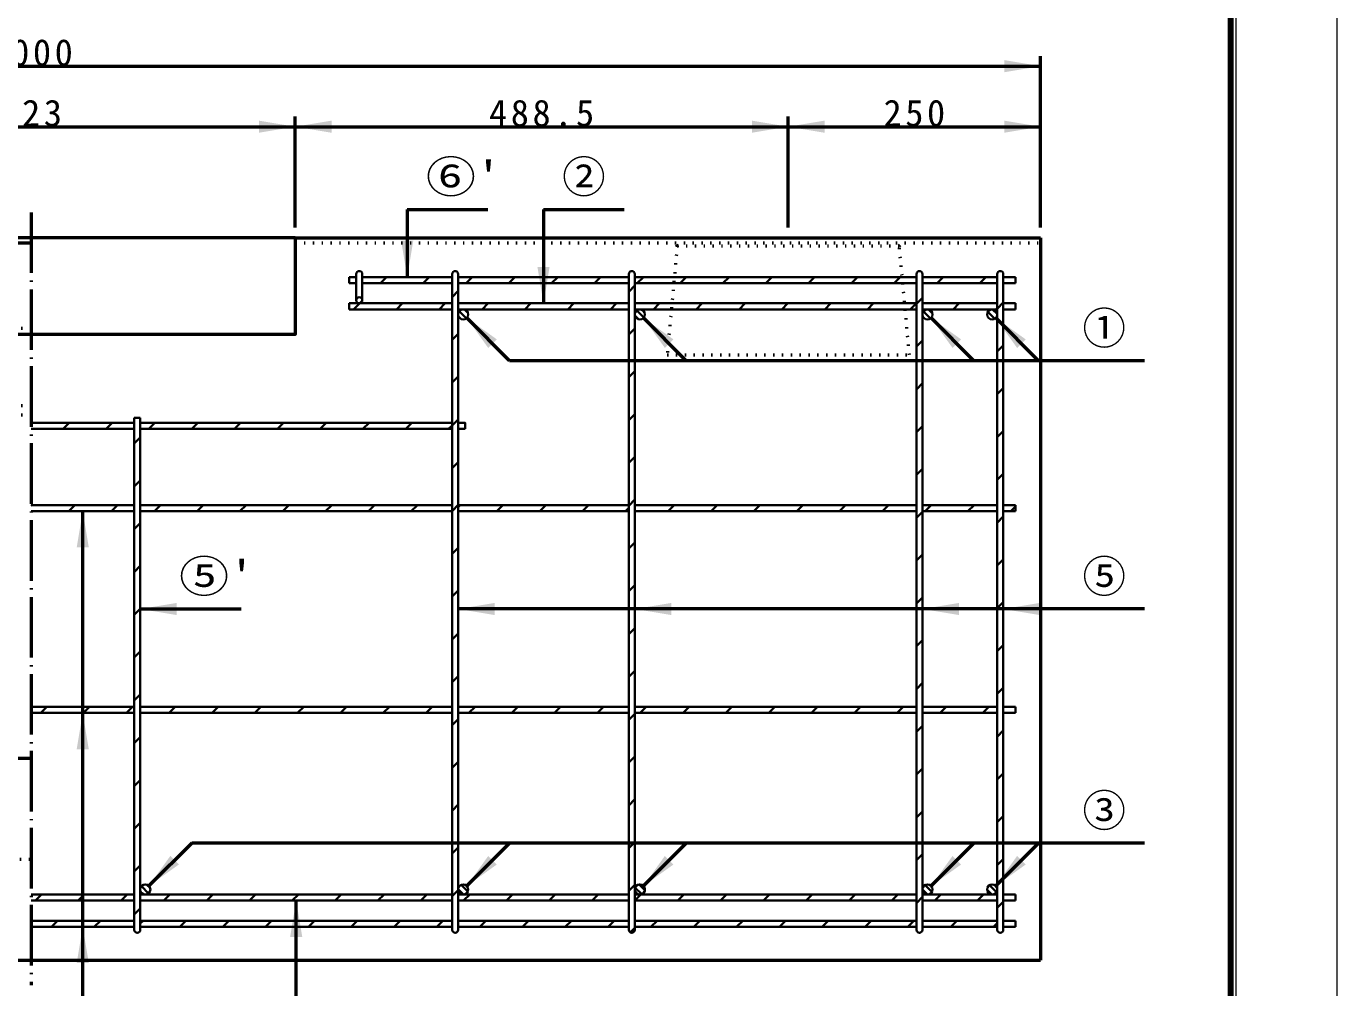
# Model space of a CAD drawing. Units: millimetres, scale not verified. Extents: x -2102 to 2102, y -1485 to 1485.
# Drawn here: x 804 to 2102, y -657 to 296 of the extents above; entities that cross this region are included whole.
import ezdxf
from ezdxf.enums import TextEntityAlignment as Align

# ---------------------------------------------------------------- set-up
doc = ezdxf.new("R2010")
doc.units = ezdxf.units.MM
doc.header["$LTSCALE"] = 5
doc.linetypes.add('DOTTED', pattern=[1.75, 0.25, -1.5])
doc.linetypes.add('LONG_DASHED_DOTTED', pattern=[15.25, 12, -1.5, 0.25, -1.5])
doc.layers.add('0-0_V-nasSTD', color=7, linetype='Continuous', lineweight=35)
doc.layers.add('0-1_0', color=7, linetype='Continuous', lineweight=50)
doc.styles.add('ＭＳ ゴシック', font='')
doc.styles.get('ＭＳ ゴシック').set_extended_font_data('MS Gothic')

msp = doc.modelspace()

# ---------------------------------------------------------------- linework, layer by layer
at = {"layer": '0-0_V-nasSTD', "linetype": 'LONG_DASHED_DOTTED', "lineweight": 50}
msp.add_line((809.052, 111.857), (809.052, -654.143), dxfattribs=at)
at = {"layer": '0-0_V-nasSTD', "lineweight": 50}
for p, q in [((1181.552, 114.857), (1181.552, 47.81)), ((1316.552, 114.857), (1316.552, 21.81)), ((1070.552, 86.857), (547.552, 86.857)), ((547.552, 81.857), (809.052, 81.857)), ((1070.552, 86.857), (1809.052, 86.857)), ((1809.052, 86.857), (1809.052, -629.143)), ((1283.014, -35.152), (1240.587, 7.274)), ((1458.014, -35.152), (1415.587, 7.274)), ((1743.014, -35.152), (1700.587, 7.274)), ((1807.014, -35.152), (1764.587, 7.274)), ((1912.052, -35.152), (1283.014, -35.152)), ((860.052, -712.19), (860.052, -184.19)), ((917.052, -281.19), (1017.052, -281.19)), ((1912.052, -281.19), (1232.052, -281.19)), ((-70.948, -429.143), (809.052, -429.143)), ((968.014, -513.228), (925.587, -555.655)), ((1912.052, -513.228), (968.014, -513.228)), ((1283.014, -513.228), (1240.587, -555.655)), ((1458.014, -513.228), (1415.587, -555.655)), ((1743.014, -513.228), (1700.587, -555.655)), ((1807.014, -513.228), (1764.587, -555.655)), ((1071.552, -712.19), (1071.552, -570.19)), ((-190.948, -629.143), (1809.052, -629.143))]:
    msp.add_line(p, q, dxfattribs=at)
at = {"layer": '0-0_V-nasSTD', "linetype": 'DOTTED', "lineweight": 50}
for p, q in [((1070.552, 81.857), (1809.052, 81.857)), ((1449.052, 78.857), (1439.052, -29.143)), ((1449.052, 78.857), (1446.052, 81.857)), ((1679.052, -29.143), (1669.052, 78.857)), ((809.052, -3.143), (553.552, -3.143)), ((1439.052, -29.143), (1679.052, -29.143)), ((809.052, -89.143), (-190.948, -89.143)), ((809.052, -79.862), (560.739, -79.862)), ((-190.948, -529.143), (809.052, -529.143))]:
    msp.add_line(p, q, dxfattribs=at)
at = {"layer": '0-0_V-nasSTD'}
for p, q in [((1124.052, 47.81), (1124.052, 41.81)), ((1131.052, 47.81), (1124.052, 47.81)), ((1124.052, 41.81), (1131.052, 41.81)), ((1131.052, 24.81), (1131.052, 50.81)), ((1137.052, 24.81), (1137.052, 50.81)), ((1137.052, 47.81), (1226.052, 47.81)), ((1137.052, 41.81), (1226.052, 41.81)), ((1154.937, 41.81), (1160.937, 47.81)), ((1197.363, 41.81), (1203.363, 47.81)), ((1226.052, 50.81), (1226.052, -599.19)), ((1232.052, 50.81), (1232.052, -599.19)), ((1232.052, 47.81), (1401.052, 47.81)), ((1232.052, 41.81), (1401.052, 41.81)), ((1239.79, 41.81), (1245.79, 47.81)), ((1282.216, 41.81), (1288.216, 47.81)), ((1324.643, 41.81), (1330.643, 47.81)), ((1367.069, 41.81), (1373.069, 47.81)), ((1401.052, 50.81), (1401.052, -599.19)), ((1407.052, 39.32), (1401.052, 33.32)), ((1407.052, 50.81), (1407.052, -599.19)), ((1407.052, 47.81), (1686.052, 47.81)), ((1407.052, 41.81), (1686.052, 41.81)), ((1415.496, 47.81), (1409.496, 41.81)), ((1457.922, 47.81), (1451.922, 41.81)), ((1500.348, 47.81), (1494.348, 41.81)), ((1542.775, 47.81), (1536.775, 41.81)), ((1579.201, 41.81), (1585.201, 47.81)), ((1621.628, 41.81), (1627.628, 47.81)), ((1664.054, 41.81), (1670.054, 47.81)), ((1686.052, 50.81), (1686.052, -599.19)), ((1692.052, 50.81), (1692.052, -599.19)), ((1692.052, 47.81), (1766.052, 47.81)), ((1692.052, 41.81), (1766.052, 41.81)), ((1706.48, 41.81), (1712.48, 47.81)), ((1748.907, 41.81), (1754.907, 47.81)), ((1766.052, 50.81), (1766.052, -599.19)), ((1772.052, 50.81), (1772.052, -599.19)), ((1772.052, 47.81), (1784.052, 47.81)), ((1772.052, 41.81), (1784.052, 41.81)), ((1784.052, 47.81), (1784.052, 41.81)), ((1232.052, 34.026), (1226.052, 28.026)), ((1692.052, 27.335), (1686.052, 21.335)), ((1226.052, 21.81), (1124.052, 21.81)), ((1124.052, 21.81), (1124.052, 15.81)), ((1124.052, 15.81), (1226.052, 15.81)), ((1134.437, 21.81), (1128.437, 15.81)), ((1137.023, 24.396), (1134.466, 21.838)), ((1170.863, 15.81), (1176.863, 21.81)), ((1213.29, 15.81), (1219.29, 21.81)), ((1232.052, 21.81), (1401.052, 21.81)), ((1232.052, 15.81), (1401.052, 15.81)), ((1233.1, 13.873), (1240.115, 6.858)), ((1238.427, 15.617), (1241.859, 12.185)), ((1255.716, 15.81), (1261.716, 21.81)), ((1298.143, 15.81), (1304.143, 21.81)), ((1340.569, 15.81), (1346.569, 21.81)), ((1382.996, 15.81), (1388.996, 21.81)), ((1407.052, 21.81), (1686.052, 21.81)), ((1407.052, 15.81), (1686.052, 15.81)), ((1408.988, 14.761), (1416.003, 7.746)), ((1425.422, 15.81), (1431.422, 21.81)), ((1473.848, 21.81), (1467.848, 15.81)), ((1516.275, 21.81), (1510.275, 15.81)), ((1552.701, 15.81), (1558.701, 21.81)), ((1595.128, 15.81), (1601.128, 21.81)), ((1637.554, 15.81), (1643.554, 21.81)), ((1679.98, 15.81), (1685.98, 21.81)), ((1692.052, 21.81), (1766.052, 21.81)), ((1692.052, 15.81), (1766.052, 15.81)), ((1692.939, 13.653), (1699.895, 6.697)), ((1697.932, 15.732), (1701.974, 11.69)), ((1722.407, 15.81), (1728.407, 21.81)), ((1756.797, 13.435), (1763.677, 6.555)), ((1761.515, 15.788), (1766.03, 11.273)), ((1764.833, 15.81), (1766.052, 17.028)), ((1772.052, 22.483), (1766.052, 16.483)), ((1772.052, 21.81), (1784.052, 21.81)), ((1772.052, 15.81), (1784.052, 15.81)), ((1784.052, 21.81), (1784.052, 15.81)), ((1407.245, 9.434), (1410.676, 6.003)), ((1232.052, -8.4), (1226.052, -14.4)), ((1407.052, -3.106), (1401.052, -9.106)), ((1692.052, -15.091), (1686.052, -21.091)), ((1772.052, -19.944), (1766.052, -25.944)), ((1232.052, -50.827), (1226.052, -56.827)), ((1407.052, -45.532), (1401.052, -51.532)), ((1692.052, -57.517), (1686.052, -63.517)), ((1772.052, -62.37), (1766.052, -68.37)), ((1407.052, -87.959), (1401.052, -93.959)), ((809.052, -96.736), (911.052, -96.736)), ((809.052, -102.736), (911.052, -102.736)), ((840.731, -102.736), (846.731, -96.736)), ((883.158, -102.736), (889.158, -96.736)), ((911.052, -91.736), (911.052, -599.238)), ((911.052, -91.736), (917.052, -91.736)), ((917.052, -91.736), (917.052, -599.238)), ((917.052, -96.736), (1226.052, -96.736)), ((917.052, -102.736), (1226.052, -102.736)), ((931.584, -96.736), (925.584, -102.736)), ((968.011, -102.736), (974.011, -96.736)), ((1010.437, -102.736), (1016.437, -96.736)), ((1052.863, -102.736), (1058.863, -96.736)), ((1095.29, -102.736), (1101.29, -96.736)), ((1137.716, -102.736), (1143.716, -96.736)), ((1180.143, -102.736), (1186.143, -96.736)), ((1222.569, -102.736), (1226.052, -99.253)), ((1232.052, -93.253), (1226.052, -99.253)), ((1232.052, -102.736), (1239.052, -102.736)), ((1692.052, -99.944), (1686.052, -105.944)), ((917.052, -111.268), (911.052, -117.268)), ((1772.052, -104.797), (1766.052, -110.797)), ((1232.052, -135.68), (1226.052, -141.68)), ((1407.052, -130.385), (1401.052, -136.385)), ((1692.052, -142.37), (1686.052, -148.37)), ((917.052, -153.695), (911.052, -159.695)), ((1772.052, -147.223), (1766.052, -153.223)), ((809.052, -178.19), (911.052, -178.19)), ((809.052, -178.87), (809.731, -178.19)), ((846.158, -184.19), (852.158, -178.19)), ((888.584, -184.19), (894.584, -178.19)), ((917.052, -178.19), (1226.052, -178.19)), ((931.011, -184.19), (937.011, -178.19)), ((973.437, -184.19), (979.437, -178.19)), ((1015.863, -184.19), (1021.863, -178.19)), ((1058.29, -184.19), (1064.29, -178.19)), ((1100.716, -184.19), (1106.716, -178.19)), ((1143.143, -184.19), (1149.143, -178.19)), ((1185.569, -184.19), (1191.569, -178.19)), ((1232.052, -178.106), (1226.052, -184.106)), ((1232.052, -178.19), (1401.052, -178.19)), ((1233.996, -178.19), (1232.052, -180.134)), ((1270.422, -184.19), (1276.422, -178.19)), ((1312.848, -184.19), (1318.848, -178.19)), ((1355.275, -184.19), (1361.275, -178.19)), ((1397.701, -184.19), (1401.052, -180.84)), ((1407.052, -172.812), (1401.052, -178.812)), ((1407.052, -178.19), (1686.052, -178.19)), ((1446.128, -178.19), (1440.128, -184.19)), ((1482.554, -184.19), (1488.554, -178.19)), ((1524.98, -184.19), (1530.98, -178.19)), ((1567.407, -184.19), (1573.407, -178.19)), ((1609.833, -184.19), (1615.833, -178.19)), ((1652.26, -184.19), (1658.26, -178.19)), ((1692.052, -178.19), (1766.052, -178.19)), ((1694.686, -184.19), (1700.686, -178.19)), ((1737.112, -184.19), (1743.112, -178.19)), ((1772.052, -178.19), (1784.052, -178.19)), ((1779.539, -184.19), (1784.052, -179.677)), ((1784.052, -178.19), (1784.052, -184.19)), ((809.052, -184.19), (911.052, -184.19)), ((917.052, -184.19), (1226.052, -184.19)), ((1232.052, -184.19), (1401.052, -184.19)), ((1407.052, -184.19), (1686.052, -184.19)), ((1692.052, -184.797), (1686.052, -190.797)), ((1692.052, -184.19), (1766.052, -184.19)), ((1772.052, -189.649), (1766.052, -195.649)), ((1772.052, -184.19), (1784.052, -184.19)), ((917.052, -196.121), (911.052, -202.121)), ((1232.052, -220.532), (1226.052, -226.532)), ((1407.052, -215.238), (1401.052, -221.238)), ((1692.052, -227.223), (1686.052, -233.223)), ((1772.052, -232.076), (1766.052, -238.076)), ((917.052, -238.548), (911.052, -244.548)), ((1407.052, -257.665), (1401.052, -263.665)), ((1232.052, -262.959), (1226.052, -268.959)), ((1692.052, -269.649), (1686.052, -275.649)), ((917.052, -280.974), (911.052, -286.974)), ((1772.052, -274.502), (1766.052, -280.502)), ((1232.052, -305.385), (1226.052, -311.385)), ((1407.052, -300.091), (1401.052, -306.091)), ((917.052, -323.4), (911.052, -329.4)), ((1692.052, -312.076), (1686.052, -318.076)), ((1772.052, -316.929), (1766.052, -322.929)), ((1232.052, -347.812), (1226.052, -353.812)), ((1407.052, -342.517), (1401.052, -348.517)), ((1692.052, -354.502), (1686.052, -360.502)), ((1772.052, -359.355), (1766.052, -365.355)), ((917.052, -365.827), (911.052, -371.827)), ((809.052, -378.19), (911.052, -378.19)), ((809.052, -384.19), (911.052, -384.19)), ((818.437, -384.19), (824.437, -378.19)), ((860.863, -384.19), (866.863, -378.19)), ((903.29, -384.19), (909.29, -378.19)), ((917.052, -378.19), (1226.052, -378.19)), ((917.052, -384.19), (1226.052, -384.19)), ((945.716, -384.19), (951.716, -378.19)), ((988.143, -384.19), (994.143, -378.19)), ((1030.569, -384.19), (1036.569, -378.19)), ((1072.996, -384.19), (1078.996, -378.19)), ((1115.422, -384.19), (1121.422, -378.19)), ((1157.848, -384.19), (1163.848, -378.19)), ((1200.275, -384.19), (1206.275, -378.19)), ((1232.052, -378.19), (1401.052, -378.19)), ((1232.052, -384.19), (1401.052, -384.19)), ((1248.701, -378.19), (1242.701, -384.19)), ((1285.128, -384.19), (1291.128, -378.19)), ((1327.554, -384.19), (1333.554, -378.19)), ((1369.98, -384.19), (1375.98, -378.19)), ((1407.052, -384.944), (1401.052, -390.944)), ((1407.052, -378.19), (1686.052, -378.19)), ((1407.052, -384.19), (1686.052, -384.19)), ((1412.407, -384.19), (1418.407, -378.19)), ((1454.833, -384.19), (1460.833, -378.19)), ((1497.26, -384.19), (1503.26, -378.19)), ((1539.686, -384.19), (1545.686, -378.19)), ((1582.112, -384.19), (1588.112, -378.19)), ((1624.539, -384.19), (1630.539, -378.19)), ((1666.965, -384.19), (1672.965, -378.19)), ((1692.052, -378.19), (1766.052, -378.19)), ((1692.052, -384.19), (1766.052, -384.19)), ((1709.392, -384.19), (1715.392, -378.19)), ((1751.818, -384.19), (1757.818, -378.19)), ((1772.052, -378.19), (1784.052, -378.19)), ((1772.052, -384.19), (1784.052, -384.19)), ((1784.052, -378.19), (1784.052, -384.19)), ((1232.052, -390.238), (1226.052, -396.238)), ((1692.052, -396.929), (1686.052, -402.929)), ((1772.052, -401.781), (1766.052, -407.781)), ((917.052, -408.253), (911.052, -414.253)), ((1407.052, -427.37), (1401.052, -433.37)), ((1232.052, -432.665), (1226.052, -438.665)), ((1692.052, -439.355), (1686.052, -445.355)), ((917.052, -450.68), (911.052, -456.68)), ((1772.052, -444.208), (1766.052, -450.208)), ((1232.052, -475.091), (1226.052, -481.091)), ((1407.052, -469.797), (1401.052, -475.797)), ((917.052, -493.106), (911.052, -499.106)), ((1692.052, -481.781), (1686.052, -487.781)), ((1772.052, -486.634), (1766.052, -492.634)), ((1232.052, -517.517), (1226.052, -523.517)), ((1407.052, -512.223), (1401.052, -518.223)), ((1692.052, -524.208), (1686.052, -530.208)), ((1772.052, -529.061), (1766.052, -535.061)), ((917.052, -535.532), (911.052, -541.532)), ((918.149, -556.065), (925.177, -563.093)), ((923.588, -554.432), (926.81, -557.654)), ((1234.94, -554.658), (1241.584, -561.301)), ((1407.052, -554.649), (1401.052, -560.649)), ((1407.385, -557.396), (1413.846, -563.857)), ((1411.306, -554.246), (1416.996, -559.936)), ((1694.687, -554.785), (1701.457, -561.555)), ((1758.457, -554.916), (1765.326, -561.784)), ((809.052, -564.19), (911.052, -564.19)), ((809.052, -570.19), (911.052, -570.19)), ((813.149, -570.19), (819.149, -564.19)), ((855.575, -570.19), (861.575, -564.19)), ((898.001, -570.19), (904.001, -564.19)), ((917.052, -564.19), (1226.052, -564.19)), ((917.052, -570.19), (1226.052, -570.19)), ((946.428, -564.19), (940.428, -570.19)), ((988.854, -564.19), (982.854, -570.19)), ((1031.281, -564.19), (1025.281, -570.19)), ((1067.707, -570.19), (1073.707, -564.19)), ((1110.133, -570.19), (1116.133, -564.19)), ((1152.56, -570.19), (1158.56, -564.19)), ((1194.986, -570.19), (1200.986, -564.19)), ((1232.052, -559.944), (1226.052, -565.944)), ((1232.052, -564.19), (1401.052, -564.19)), ((1232.052, -570.19), (1401.052, -570.19)), ((1232.063, -558.852), (1237.39, -564.179)), ((1237.413, -570.19), (1243.413, -564.19)), ((1279.839, -570.19), (1285.839, -564.19)), ((1322.265, -570.19), (1328.265, -564.19)), ((1364.692, -570.19), (1370.692, -564.19)), ((1407.052, -564.19), (1686.052, -564.19)), ((1407.052, -570.19), (1686.052, -570.19)), ((1407.118, -570.19), (1413.118, -564.19)), ((1449.545, -570.19), (1455.545, -564.19)), ((1491.971, -570.19), (1497.971, -564.19)), ((1534.397, -570.19), (1540.397, -564.19)), ((1576.824, -570.19), (1582.824, -564.19)), ((1619.25, -570.19), (1625.25, -564.19)), ((1661.677, -570.19), (1667.677, -564.19)), ((1692.052, -566.634), (1686.052, -572.634)), ((1692.052, -566.634), (1686.052, -572.634)), ((1692.052, -559.221), (1697.021, -564.19)), ((1692.052, -564.19), (1766.052, -564.19)), ((1692.052, -570.19), (1766.052, -570.19)), ((1704.103, -570.19), (1710.103, -564.19)), ((1746.529, -570.19), (1752.529, -564.19)), ((1756.068, -559.598), (1760.644, -564.174)), ((1772.052, -564.19), (1784.052, -564.19)), ((1772.052, -570.19), (1784.052, -570.19)), ((1784.052, -564.19), (1784.052, -570.19)), ((917.052, -577.959), (911.052, -583.959)), ((1772.052, -571.487), (1766.052, -577.487)), ((809.052, -590.19), (911.052, -590.19)), ((809.052, -596.19), (911.052, -596.19)), ((829.069, -596.19), (835.069, -590.19)), ((871.496, -596.19), (877.496, -590.19)), ((917.052, -590.19), (1226.052, -590.19)), ((919.922, -590.19), (917.052, -593.061)), ((917.052, -596.19), (1226.052, -596.19)), ((962.348, -590.19), (956.348, -596.19)), ((1004.775, -590.19), (998.775, -596.19)), ((1041.201, -596.19), (1047.201, -590.19)), ((1083.628, -596.19), (1089.628, -590.19)), ((1126.054, -596.19), (1132.054, -590.19)), ((1168.48, -596.19), (1174.48, -590.19)), ((1210.907, -596.19), (1216.907, -590.19)), ((1232.052, -590.19), (1401.052, -590.19)), ((1232.052, -596.19), (1401.052, -596.19)), ((1253.333, -596.19), (1259.333, -590.19)), ((1295.76, -596.19), (1301.76, -590.19)), ((1338.186, -596.19), (1344.186, -590.19)), ((1380.612, -596.19), (1386.612, -590.19)), ((1407.052, -597.076), (1402.42, -601.708)), ((1407.052, -590.19), (1686.052, -590.19)), ((1407.052, -596.19), (1686.052, -596.19)), ((1423.039, -596.19), (1429.039, -590.19)), ((1465.465, -596.19), (1471.465, -590.19)), ((1507.892, -596.19), (1513.892, -590.19)), ((1550.318, -596.19), (1556.318, -590.19)), ((1592.744, -596.19), (1598.744, -590.19)), ((1635.171, -596.19), (1641.171, -590.19)), ((1677.597, -596.19), (1683.597, -590.19)), ((1692.052, -590.19), (1766.052, -590.19)), ((1692.052, -596.19), (1766.052, -596.19)), ((1720.024, -596.19), (1726.024, -590.19)), ((1762.45, -596.19), (1766.052, -592.589)), ((1772.052, -590.19), (1784.052, -590.19)), ((1772.052, -596.19), (1784.052, -596.19)), ((1784.052, -590.19), (1784.052, -596.19))]:
    msp.add_line(p, q, dxfattribs=at)
at = {"layer": '0-0_V-nasSTD', "lineweight": 18}
for points in [[(-2102.5, -1485), (-2102.5, 1485), (2102.5, 1485), (2102.5, -1485)], [(-2002.5, -1385), (-2002.5, 1385), (2002.5, 1385), (2002.5, -1385)]]:
    msp.add_lwpolyline(points, close=True, dxfattribs=at)
at = {"layer": '0-0_V-nasSTD', "lineweight": 100}
msp.add_lwpolyline([(1997.5, -1380), (1997.5, 1380), (-1997.5, 1380)], dxfattribs=at)
at = {"layer": '0-0_V-nasSTD', "lineweight": 50}
msp.add_lwpolyline([(1070.552, 86.857), (1070.552, -9.143), (547.552, -9.143)], dxfattribs=at)
at = {"layer": '0-0_V-nasSTD', "linetype": 'DOTTED', "lineweight": 50}
msp.add_lwpolyline([(1449.052, 78.857), (1669.052, 78.857), (1672.052, 81.857)], dxfattribs=at)
at = {"layer": '0-0_V-nasSTD'}
msp.add_lwpolyline([(1232.052, -96.736), (1239.052, -96.736), (1239.052, -102.736)], dxfattribs=at)
for centre, radius in [((1134.052, 24.81), 3), ((1237.052, 10.81), 5), ((1412.052, 10.81), 5), ((1697.052, 10.81), 5), ((1761.052, 10.81), 5), ((922.052, -559.19), 5), ((1237.052, -559.19), 5), ((1412.052, -559.19), 5), ((1697.052, -559.19), 5), ((1761.052, -559.19), 5)]:
    msp.add_circle(centre, radius, dxfattribs=at)
for centre, radius, start, end in [((1134.052, 50.81), 3, 0, 180), ((1229.052, 50.81), 3, 0, 180), ((1404.052, 50.81), 3, 0, 180), ((1689.052, 50.81), 3, 0, 180), ((1769.052, 50.81), 3, 0, 180), ((1237.052, 10.81), 5, 90, 180), ((1237.052, 10.81), 5, 180, 90), ((1412.052, 10.81), 5, 180, 90), ((1412.052, 10.81), 5, 90, 180), ((1697.052, 10.81), 5, 90, 180), ((1697.052, 10.81), 5, 180, 90), ((1761.052, 10.81), 5, 90, 0), ((1761.052, 10.81), 5, 0, 90), ((922.052, -559.19), 5, 270, 180), ((1237.052, -559.19), 5, 270, 180), ((1412.052, -559.19), 5, 282.04146, 180), ((1697.052, -559.19), 5, 270, 180), ((1761.052, -559.19), 5, 0, 270), ((922.052, -559.19), 5, 180, 270), ((1237.052, -559.19), 5, 180, 270), ((1412.052, -559.19), 5, 180, 270), ((1412.052, -559.19), 5, 270, 282.04146), ((1697.052, -559.19), 5, 180, 270), ((1761.052, -559.19), 5, 270, 0), ((914.052, -599.19), 3, 180, 0), ((1229.052, -599.19), 3, 180, 0), ((1404.052, -599.19), 3, 180, 0), ((1689.052, -599.19), 3, 180, 0), ((1769.052, -599.19), 3, 180, 0)]:
    msp.add_arc(centre, radius, start, end, dxfattribs=at)
for points in [[(1773.052, 250.857), (1773.052, 262.857), (1809.052, 256.857)], [(1034.552, 190.857), (1034.552, 202.857), (1070.552, 196.857)], [(1070.552, 196.857), (1106.552, 190.857), (1106.552, 202.857)], [(1523.052, 190.857), (1523.052, 202.857), (1559.052, 196.857)], [(1559.052, 196.857), (1595.052, 190.857), (1595.052, 202.857)], [(1773.052, 190.857), (1773.052, 202.857), (1809.052, 196.857)], [(1175.552, 83.81), (1181.552, 47.81), (1187.552, 83.81)], [(1310.552, 57.81), (1316.552, 21.81), (1322.552, 57.81)], [(1240.587, 7.274), (1261.8, -22.424), (1270.286, -13.939)], [(1415.587, 7.274), (1436.8, -22.424), (1445.286, -13.939)], [(1700.587, 7.274), (1721.8, -22.424), (1730.286, -13.939)], [(1764.587, 7.274), (1785.8, -22.424), (1794.286, -13.939)], [(854.052, -220.19), (860.052, -184.19), (866.052, -220.19)], [(917.052, -281.19), (953.052, -287.19), (953.052, -275.19)], [(1232.052, -281.19), (1268.052, -287.19), (1268.052, -275.19)], [(1407.052, -281.19), (1443.052, -287.19), (1443.052, -275.19)], [(1692.052, -281.19), (1728.052, -287.19), (1728.052, -275.19)], [(1772.052, -281.19), (1808.052, -287.19), (1808.052, -275.19)], [(854.052, -420.19), (860.052, -384.19), (866.052, -420.19)], [(925.587, -555.655), (946.8, -525.956), (955.286, -534.442)], [(1240.587, -555.655), (1261.8, -525.956), (1270.286, -534.442)], [(1415.587, -555.655), (1436.8, -525.956), (1445.286, -534.442)], [(1700.587, -555.655), (1721.8, -525.956), (1730.286, -534.442)], [(1764.587, -555.655), (1785.8, -525.956), (1794.286, -534.442)], [(1065.552, -606.19), (1071.552, -570.19), (1077.552, -606.19)], [(854.052, -632.19), (860.052, -596.19), (866.052, -632.19)]]:
    msp.add_solid(points, dxfattribs=at)
at = {"layer": '0-1_0'}
for p, q in [((1809.052, 96.857), (1809.052, 266.857)), ((-190.948, 256.857), (1809.052, 256.857)), ((1070.552, 96.857), (1070.552, 206.857)), ((1559.052, 96.857), (1559.052, 206.857)), ((1181.552, 114.857), (1261.552, 114.857)), ((1316.552, 114.857), (1396.552, 114.857))]:
    msp.add_line(p, q, dxfattribs=at)
msp.add_lwpolyline([(547.552, 196.857), (1070.552, 196.857), (1559.052, 196.857), (1809.052, 196.857)], dxfattribs=at)

# ---------------------------------------------------------------- texts
at = {"layer": '0-0_V-nasSTD', "style": 'ＭＳ ゴシック', "width": 1.15}
for s, p in [("⑥'", (1199.952, 121.857)), ("⑤'", (955.452, -274.19))]:
    msp.add_text(s, height=31.67, dxfattribs=at).set_placement(p, align=Align.BOTTOM_LEFT)
at = {"layer": '0-0_V-nasSTD', "style": 'ＭＳ ゴシック'}
for s, p in [('②', (1334.952, 121.857)), ('①', (1850.452, -28.152)), ('⑤', (1850.452, -274.19)), ('③', (1850.452, -506.228))]:
    msp.add_text(s, height=31.67, dxfattribs=at).set_placement(p, align=Align.BOTTOM_LEFT)
at = {"layer": '0-0_V-nasSTD', "char_height": 26.39, "attachment_point": 7, "style": 'ＭＳ ゴシック'}
for s, insert in [('\\T1.2;2000', (767.652, 256.857)), ('\\T1.2;523', (778.452, 196.857)), ('\\T1.2;488.5', (1262.602, 196.857)), ('\\T1.2;250', (1653.452, 196.857))]:
    msp.add_mtext(s, dxfattribs=dict(at, insert=insert))

doc.saveas('drawing.dxf')
